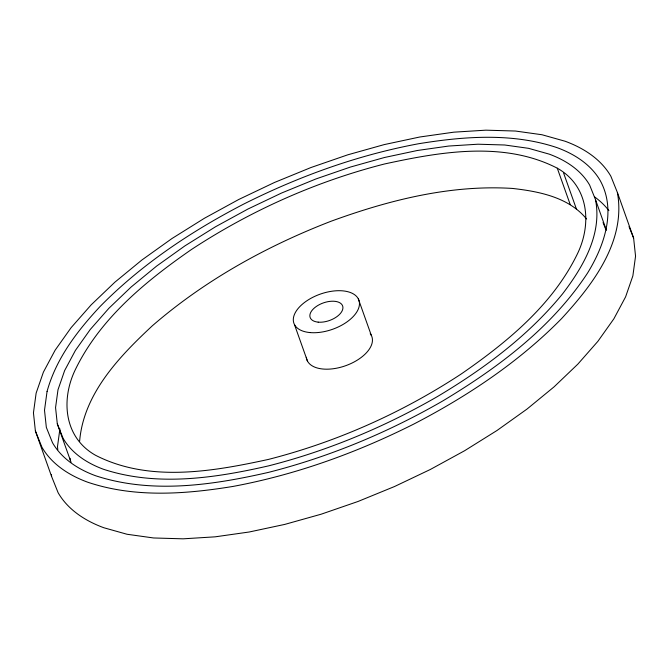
<?xml version="1.0" encoding="UTF-8"?>
<svg xmlns="http://www.w3.org/2000/svg" width="669" height="669" viewBox="0 0 669 669"><rect width="100%" height="100%" fill="white"/><g stroke="black" fill="none" stroke-linecap="round" stroke-linejoin="round"><path stroke-width="1" d="M59.909 428.879L57.484 446.666L57.81 449.693M79.603 441.431C83.508 393.79 119.107 356.786 152.323 325.803C204.898 280.236 266.597 246.1 331.347 221.138C389.099 200.073 450.413 184.585 512.329 188.424C538.871 191.384 568.817 197.221 586.571 219.006M557.269 168.178C503.849 140.724 440.536 151.796 384.449 163.997C315.902 181.483 250.474 210.718 191.376 249.562C145.491 281.323 100.024 318.595 75.246 369.815C60.737 399.962 64.073 437.593 95.508 455.263C148.928 482.709 212.24 471.637 268.328 459.444C336.875 441.95 402.295 412.714 461.393 373.871C507.286 342.11 552.745 304.847 577.531 253.618C592.04 223.471 588.703 185.84 557.269 168.178L570.247 204.63M617.395 192.496L610.872 176.265A200.34 108.227 -19.6 0 0 565.146 141.251L541.99 134.745L515.431 131.032L485.895 130.171L453.833 132.169L419.772 137.003L384.232 144.596L347.788 154.815L310.993 167.518L274.449 182.486L238.724 199.496L204.38 218.278L171.966 238.532L141.979 259.94L114.909 282.159L91.168 304.855L71.131 327.651L55.126 350.196L43.401 372.14L36.134 393.129L33.45 412.832L35.382 430.936L51.605 476.504L58.128 492.735A200.34 108.227 -19.6 0 0 103.854 527.749L127.01 534.255L153.569 537.968L183.105 538.829L215.167 536.831L249.228 531.997L284.768 524.404L321.212 514.185L358.007 501.482L394.551 486.514L430.276 469.504L464.621 450.722L497.034 430.468L527.021 409.06L554.091 386.841L577.832 364.145L597.869 341.349L613.874 318.804L625.599 296.86L632.866 275.871L635.55 256.168L633.618 238.064L617.395 192.496C626.251 241.35 592.65 284.777 561.609 318.578C518.985 361.962 467.832 395.989 414.044 423.937C356.853 452.729 296.041 474.706 233.004 486.43C185.029 494.274 134.444 497.962 87.631 482.182A200.34 108.227 -19.6 0 1 41.904 447.168L35.382 430.936M629.011 226.607L633.618 238.064M606.407 230.287L595.477 199.588L589.665 185.129A177.377 95.826 -19.6 0 0 549.174 154.121L528.543 148.326L504.71 144.997L477.967 144.211L448.698 146.043L417.331 150.492L384.382 157.524L350.38 167.066L315.91 178.958L281.549 193.04L247.881 209.062L215.485 226.783L184.903 245.883L156.655 266.061L131.199 286.951L108.955 308.217L90.265 329.483L75.43 350.389L64.625 370.593L57.994 389.759L55.56 407.597L57.3 423.845L71.048 462.229M603.037 222.551L605.746 229.291M57.3 423.845L63.103 438.304A177.377 95.826 -19.6 0 0 103.603 469.312C157.081 486.789 214.774 478.143 268.394 465.908C327.593 450.864 384.407 427.148 437.283 396.65C483.787 368.928 528.05 336.089 562.504 293.95C582.824 267.341 602.418 234.418 595.477 199.588M563.599 173.028L576.586 209.481M358.316 298.867L371.295 335.32M294.46 324.565L307.439 361.026M70.061 458.265L70.278 460.297M51.396 474.497L51.605 476.504M370.216 333.655A34.487 18.632 -19.6 0 1 346.35 365.458A34.487 18.632 -19.6 0 1 306.335 357.279M594.507 196.828A188.859 102.031 -19.6 0 1 608.899 210.651M47.064 391.44L44.505 410.214L46.337 427.391L52.508 442.736A188.859 102.031 -19.6 0 0 95.617 475.751C151.687 494.123 212.215 485.242 268.47 472.373C329.574 456.843 388.254 432.391 442.836 400.907C498.121 367.666 551.674 327.718 587.499 273.136C604.132 246.184 616.642 210.685 600.269 180.697A188.859 102.031 -19.6 0 0 557.16 147.682C512.513 132.654 464.286 136.292 418.551 143.751C357.522 155.099 298.675 176.415 243.307 204.279C191.1 231.415 141.435 264.422 100.057 306.536C77.194 331.03 56.071 358.634 47.064 391.44M318.16 322.14A17.243 9.316 -19.6 0 0 342.929 307.665A17.243 9.316 -19.6 0 0 318.068 305.348A17.243 9.316 -19.6 0 0 318.16 322.14M309.939 332.568A34.487 18.632 -19.6 0 0 359.47 303.609A34.487 18.632 -19.6 0 0 309.747 298.976A34.487 18.632 -19.6 0 0 309.939 332.568"/></g></svg>
